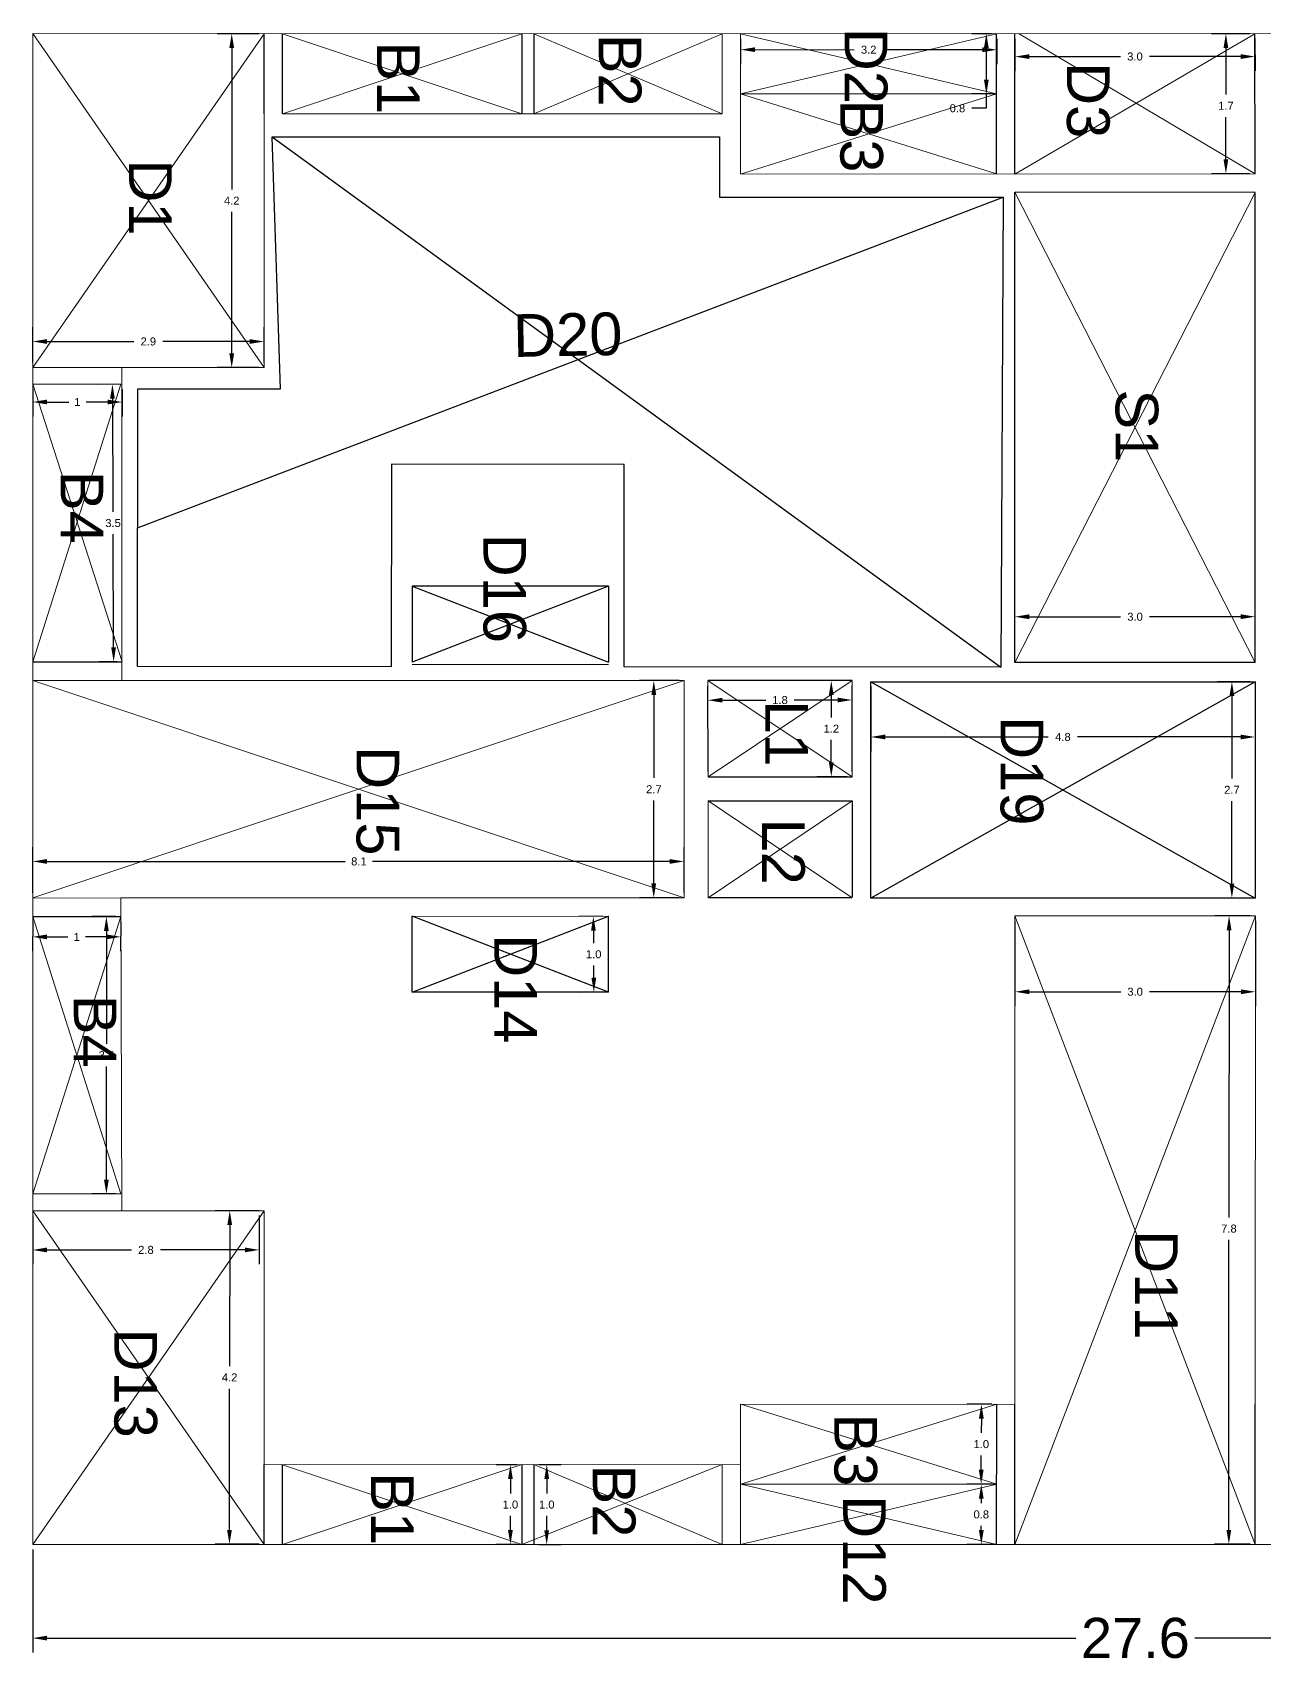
# Model space of a CAD drawing. Header units: metres. Extents: x 29392 to 32022, y 3934 to 33962.
# Drawn here: x 29601.53 to 29616.92, y 4033.84 to 4054.22 of the extents above; entities that cross this region are included whole.
import ezdxf

# ---------------------------------------------------------------- set-up
doc = ezdxf.new("R2010")
doc.units = ezdxf.units.M
doc.layers.add('text', color=7, linetype='Continuous', lineweight=5)
doc.styles.get("Standard").update_dxf_attribs({"font": 'arial.ttf'})
doc.dimstyles.get("Standard").update_dxf_attribs({"dimtxt": 0.1, "dimasz": 0.18, "dimexe": 0.18, "dimexo": 0.0625, "dimgap": 0.09, "dimtad": 0, "dimtih": 1, "dimtoh": 1, "dimdec": 1, "dimzin": 0, "dimdsep": 46, "dimtxsty": 'Standard', "dimcen": 0.09, "dimadec": 0, "dimazin": 0, "dimtfac": 1, "dimtdec": 1, "dimtofl": 0, "dimtmove": 0, "dimatfit": 3, "dimfxl": 1, "dimtolj": 1, "dimtzin": 0, "dimarcsym": 0})

# ---------------------------------------------------------------- blocks, each defined once
blk = doc.blocks.new('*D288')
at = {"layer": 'Defpoints', "color": 0, "transparency": 16777216}
for p in [(29613.572, 4054.21), (29613.443, 4053.458), (29613.572, 4053.458)]:
    blk.add_point(p, dxfattribs=at)
at = {"layer": 'text', "color": 0, "lineweight": -2, "transparency": 16777216}
for p, q in [((29613.509, 4054.21), (29613.263, 4054.21)), ((29613.443, 4054.03), (29613.443, 4053.638)), ((29613.509, 4053.458), (29613.263, 4053.458)), ((29613.443, 4053.458), (29613.443, 4053.278)), ((29613.443, 4053.278), (29613.263, 4053.278))]:
    blk.add_line(p, q, dxfattribs=at)
at = {"layer": 'text', "color": 0, "transparency": 16777216}
for points in [[(29613.413, 4054.03), (29613.473, 4054.03), (29613.443, 4054.21)], [(29613.413, 4053.638), (29613.473, 4053.638), (29613.443, 4053.458)]]:
    blk.add_solid(points, dxfattribs=at)
at = {"layer": 'text', "color": 0, "transparency": 16777216, "insert": (29613.082, 4053.278), "char_height": 0.1, "attachment_point": 5}
blk.add_mtext('\\A1;0.8', dxfattribs=at)
blk = doc.blocks.new('*D289')
at = {"layer": 'Defpoints', "color": 0, "transparency": 16777216}
for p in [(29610.373, 4054.21), (29613.574, 4054.209), (29610.373, 4054.011)]:
    blk.add_point(p, dxfattribs=at)
at = {"layer": 'text', "color": 0, "lineweight": -2, "transparency": 16777216}
for p, q in [((29610.373, 4054.148), (29610.373, 4053.831)), ((29613.574, 4054.146), (29613.574, 4053.83)), ((29610.553, 4054.011), (29611.793, 4054.01)), ((29613.394, 4054.01), (29612.154, 4054.01))]:
    blk.add_line(p, q, dxfattribs=at)
at = {"layer": 'text', "color": 0, "transparency": 16777216}
for points in [[(29610.553, 4054.041), (29610.553, 4053.981), (29610.373, 4054.011)], [(29613.394, 4054.04), (29613.394, 4053.98), (29613.574, 4054.01)]]:
    blk.add_solid(points, dxfattribs=at)
at = {"layer": 'text', "color": 0, "transparency": 16777216, "insert": (29611.973, 4054.01), "char_height": 0.1, "attachment_point": 5}
blk.add_mtext('\\A1;3.2', dxfattribs=at)
blk = doc.blocks.new('*D290')
at = {"layer": 'Defpoints', "color": 0, "transparency": 16777216}
for p in [(29616.799, 4054.21), (29616.436, 4052.461), (29616.8, 4052.461)]:
    blk.add_point(p, dxfattribs=at)
at = {"layer": 'text', "color": 0, "lineweight": -2, "transparency": 16777216}
for p, q in [((29616.737, 4054.21), (29616.256, 4054.21)), ((29616.436, 4054.03), (29616.436, 4053.45)), ((29616.436, 4052.641), (29616.436, 4053.169)), ((29616.737, 4052.461), (29616.256, 4052.46))]:
    blk.add_line(p, q, dxfattribs=at)
at = {"layer": 'text', "color": 0, "transparency": 16777216}
for points in [[(29616.466, 4054.03), (29616.406, 4054.03), (29616.436, 4054.21)], [(29616.466, 4052.641), (29616.406, 4052.641), (29616.436, 4052.461)]]:
    blk.add_solid(points, dxfattribs=at)
at = {"layer": 'text', "color": 0, "transparency": 16777216, "insert": (29616.436, 4053.31), "char_height": 0.1, "attachment_point": 5}
blk.add_mtext('\\A1;1.7', dxfattribs=at)
blk = doc.blocks.new('*D291')
at = {"layer": 'Defpoints', "color": 0, "transparency": 16777216}
for p in [(29613.8, 4054.21), (29616.799, 4054.211), (29616.8, 4053.925)]:
    blk.add_point(p, dxfattribs=at)
at = {"layer": 'text', "color": 0, "lineweight": -2, "transparency": 16777216}
for p, q in [((29613.8, 4054.148), (29613.8, 4053.744)), ((29616.799, 4054.149), (29616.8, 4053.745)), ((29613.98, 4053.924), (29615.119, 4053.924)), ((29616.62, 4053.925), (29615.481, 4053.925))]:
    blk.add_line(p, q, dxfattribs=at)
at = {"layer": 'text', "color": 0, "transparency": 16777216}
for points in [[(29613.98, 4053.954), (29613.98, 4053.894), (29613.8, 4053.924)], [(29616.62, 4053.955), (29616.62, 4053.895), (29616.8, 4053.925)]]:
    blk.add_solid(points, dxfattribs=at)
at = {"layer": 'text', "color": 0, "transparency": 16777216, "insert": (29615.3, 4053.925), "char_height": 0.1, "attachment_point": 5}
blk.add_mtext('\\A1;3.0', dxfattribs=at)
blk = doc.blocks.new('*D297')
at = {"layer": 'Defpoints', "color": 0, "transparency": 16777216}
for p in [(29616.804, 4043.189), (29616.473, 4035.339), (29616.801, 4035.339)]:
    blk.add_point(p, dxfattribs=at)
at = {"layer": 'text', "color": 0, "lineweight": -2, "transparency": 16777216}
for p, q in [((29616.741, 4043.189), (29616.296, 4043.189)), ((29616.476, 4043.009), (29616.474, 4039.423)), ((29616.473, 4035.519), (29616.474, 4039.141)), ((29616.738, 4035.339), (29616.293, 4035.339))]:
    blk.add_line(p, q, dxfattribs=at)
at = {"layer": 'text', "color": 0, "transparency": 16777216}
for points in [[(29616.446, 4043.009), (29616.506, 4043.009), (29616.476, 4043.189)], [(29616.443, 4035.519), (29616.503, 4035.519), (29616.473, 4035.339)]]:
    blk.add_solid(points, dxfattribs=at)
at = {"layer": 'text', "color": 0, "transparency": 16777216, "insert": (29616.474, 4039.282), "char_height": 0.1, "attachment_point": 5}
blk.add_mtext('\\A1;7.8', dxfattribs=at)
blk = doc.blocks.new('*D298')
at = {"layer": 'Defpoints', "color": 0, "transparency": 16777216}
for p in [(29613.801, 4043.189), (29616.804, 4043.189), (29613.801, 4042.241)]:
    blk.add_point(p, dxfattribs=at)
at = {"layer": 'text', "color": 0, "lineweight": -2, "transparency": 16777216}
for p, q in [((29613.801, 4043.126), (29613.801, 4042.061)), ((29616.804, 4043.126), (29616.804, 4042.061)), ((29613.981, 4042.241), (29615.122, 4042.241)), ((29616.624, 4042.241), (29615.483, 4042.241))]:
    blk.add_line(p, q, dxfattribs=at)
at = {"layer": 'text', "color": 0, "transparency": 16777216}
for points in [[(29613.981, 4042.271), (29613.981, 4042.211), (29613.801, 4042.241)], [(29616.624, 4042.271), (29616.624, 4042.211), (29616.804, 4042.241)]]:
    blk.add_solid(points, dxfattribs=at)
at = {"layer": 'text', "color": 0, "transparency": 16777216, "insert": (29615.302, 4042.241), "char_height": 0.1, "attachment_point": 5}
blk.add_mtext('\\A1;3.0', dxfattribs=at)
blk = doc.blocks.new('*D299')
at = {"layer": 'Defpoints', "color": 0, "transparency": 16777216}
for p in [(29609.667, 4046.128), (29609.288, 4043.415), (29609.666, 4043.415)]:
    blk.add_point(p, dxfattribs=at)
at = {"layer": 'text', "color": 0, "lineweight": -2, "transparency": 16777216}
for p, q in [((29609.605, 4046.128), (29609.109, 4046.128)), ((29609.289, 4045.948), (29609.289, 4044.912)), ((29609.288, 4043.595), (29609.288, 4044.631)), ((29609.604, 4043.415), (29609.108, 4043.415))]:
    blk.add_line(p, q, dxfattribs=at)
at = {"layer": 'text', "color": 0, "transparency": 16777216}
for points in [[(29609.259, 4045.948), (29609.319, 4045.948), (29609.289, 4046.128)], [(29609.258, 4043.595), (29609.318, 4043.595), (29609.288, 4043.415)]]:
    blk.add_solid(points, dxfattribs=at)
at = {"layer": 'text', "color": 0, "transparency": 16777216, "insert": (29609.289, 4044.771), "char_height": 0.1, "attachment_point": 5}
blk.add_mtext('\\A1;2.7', dxfattribs=at)
blk = doc.blocks.new('*D300')
at = {"layer": 'Defpoints', "color": 0, "transparency": 16777216}
for p in [(29601.528, 4043.869), (29601.528, 4043.415), (29609.666, 4043.415)]:
    blk.add_point(p, dxfattribs=at)
at = {"layer": 'text', "color": 0, "lineweight": -2, "transparency": 16777216}
for p, q in [((29601.528, 4043.477), (29601.528, 4044.049)), ((29601.708, 4043.869), (29605.432, 4043.869)), ((29609.486, 4043.869), (29605.775, 4043.869)), ((29609.666, 4043.477), (29609.666, 4044.049))]:
    blk.add_line(p, q, dxfattribs=at)
at = {"layer": 'text', "color": 0, "transparency": 16777216}
for points in [[(29601.708, 4043.899), (29601.708, 4043.839), (29601.528, 4043.869)], [(29609.486, 4043.899), (29609.486, 4043.839), (29609.666, 4043.869)]]:
    blk.add_solid(points, dxfattribs=at)
at = {"layer": 'text', "color": 0, "transparency": 16777216, "insert": (29605.604, 4043.869), "char_height": 0.1, "attachment_point": 5}
blk.add_mtext('\\A1;8.1', dxfattribs=at)
blk = doc.blocks.new('*D304')
at = {"layer": 'Defpoints', "color": 0, "transparency": 16777216}
for p in [(29613.799, 4046.926), (29613.799, 4046.355), (29616.802, 4046.356)]:
    blk.add_point(p, dxfattribs=at)
at = {"layer": 'text', "color": 0, "lineweight": -2, "transparency": 16777216}
for p, q in [((29613.799, 4046.418), (29613.799, 4047.106)), ((29613.979, 4046.926), (29615.12, 4046.926)), ((29616.622, 4046.927), (29615.481, 4046.927)), ((29616.802, 4046.419), (29616.802, 4047.107))]:
    blk.add_line(p, q, dxfattribs=at)
at = {"layer": 'text', "color": 0, "transparency": 16777216}
for points in [[(29613.979, 4046.956), (29613.979, 4046.896), (29613.799, 4046.926)], [(29616.622, 4046.957), (29616.622, 4046.897), (29616.802, 4046.927)]]:
    blk.add_solid(points, dxfattribs=at)
at = {"layer": 'text', "color": 0, "transparency": 16777216, "insert": (29615.301, 4046.926), "char_height": 0.1, "attachment_point": 5}
blk.add_mtext('\\A1;3.0', dxfattribs=at)
blk = doc.blocks.new('*D305')
at = {"layer": 'Defpoints', "color": 0, "transparency": 16777216}
for p in [(29611.766, 4046.128), (29611.506, 4044.928), (29611.766, 4044.928)]:
    blk.add_point(p, dxfattribs=at)
at = {"layer": 'text', "color": 0, "lineweight": -2, "transparency": 16777216}
for p, q in [((29611.704, 4046.128), (29611.326, 4046.128)), ((29611.506, 4045.948), (29611.506, 4045.668)), ((29611.506, 4045.108), (29611.506, 4045.387)), ((29611.704, 4044.928), (29611.326, 4044.928))]:
    blk.add_line(p, q, dxfattribs=at)
at = {"layer": 'text', "color": 0, "transparency": 16777216}
for points in [[(29611.476, 4045.948), (29611.536, 4045.948), (29611.506, 4046.128)], [(29611.476, 4045.108), (29611.536, 4045.108), (29611.506, 4044.928)]]:
    blk.add_solid(points, dxfattribs=at)
at = {"layer": 'text', "color": 0, "transparency": 16777216, "insert": (29611.506, 4045.528), "char_height": 0.1, "attachment_point": 5}
blk.add_mtext('\\A1;1.2', dxfattribs=at)
blk = doc.blocks.new('*D306')
at = {"layer": 'Defpoints', "color": 0, "transparency": 16777216}
for p in [(29609.965, 4045.883), (29609.966, 4044.925), (29611.766, 4044.928)]:
    blk.add_point(p, dxfattribs=at)
at = {"layer": 'text', "color": 0, "lineweight": -2, "transparency": 16777216}
for p, q in [((29609.966, 4044.988), (29609.965, 4046.063)), ((29611.766, 4044.99), (29611.765, 4046.066)), ((29610.145, 4045.884), (29610.689, 4045.884)), ((29611.585, 4045.886), (29611.041, 4045.885))]:
    blk.add_line(p, q, dxfattribs=at)
at = {"layer": 'text', "color": 0, "transparency": 16777216}
for points in [[(29610.145, 4045.914), (29610.145, 4045.854), (29609.965, 4045.883)], [(29611.585, 4045.916), (29611.585, 4045.856), (29611.765, 4045.886)]]:
    blk.add_solid(points, dxfattribs=at)
at = {"layer": 'text', "color": 0, "transparency": 16777216, "insert": (29610.865, 4045.885), "char_height": 0.1, "attachment_point": 5}
blk.add_mtext('\\A1;1.8', dxfattribs=at)
blk = doc.blocks.new('*D308')
at = {"layer": 'Defpoints', "color": 0, "transparency": 16777216}
for p in [(29601.528, 4035.335), (29629.083, 4035.335), (29601.528, 4034.166)]:
    blk.add_point(p, dxfattribs=at)
at = {"layer": 'text', "color": 0, "lineweight": -2, "transparency": 16777216}
for p, q in [((29601.528, 4035.272), (29601.528, 4033.986)), ((29629.083, 4035.272), (29629.083, 4033.986)), ((29601.708, 4034.166), (29614.562, 4034.166)), ((29628.903, 4034.166), (29616.049, 4034.166))]:
    blk.add_line(p, q, dxfattribs=at)
at = {"layer": 'text', "color": 0, "transparency": 16777216}
for points in [[(29601.708, 4034.196), (29601.708, 4034.136), (29601.528, 4034.166)], [(29628.903, 4034.196), (29628.903, 4034.136), (29629.083, 4034.166)]]:
    blk.add_solid(points, dxfattribs=at)
at = {"layer": 'text', "color": 0, "transparency": 16777216, "insert": (29615.305, 4034.166), "char_height": 0.5, "attachment_point": 5}
blk.add_mtext('\\A1;27.6', dxfattribs=at)
blk = doc.blocks.new('*D319')
at = {"color": 0, "lineweight": -2, "transparency": 16777216}
for p, q in [((29613.513, 4037.088), (29613.201, 4037.089)), ((29613.381, 4036.909), (29613.38, 4036.73)), ((29613.379, 4036.269), (29613.379, 4036.448)), ((29613.51, 4036.089), (29613.198, 4036.09))]:
    blk.add_line(p, q, dxfattribs=at)
at = {"color": 0, "transparency": 16777216}
for points in [[(29613.351, 4036.909), (29613.411, 4036.909), (29613.381, 4037.089)], [(29613.349, 4036.269), (29613.409, 4036.269), (29613.378, 4036.089)]]:
    blk.add_solid(points, dxfattribs=at)
at = {"layer": 'Defpoints', "color": 0, "transparency": 16777216}
for p in [(29613.576, 4037.088), (29613.378, 4036.089), (29613.572, 4036.088)]:
    blk.add_point(p, dxfattribs=at)
at = {"color": 0, "transparency": 16777216, "insert": (29613.38, 4036.589), "char_height": 0.1, "attachment_point": 5}
blk.add_mtext('\\A1;1.0', dxfattribs=at)
blk = doc.blocks.new('*D320')
at = {"color": 0, "lineweight": -2, "transparency": 16777216}
for p, q in [((29613.513, 4036.088), (29613.2, 4036.088)), ((29613.38, 4035.908), (29613.38, 4035.852)), ((29613.38, 4035.515), (29613.38, 4035.57)), ((29613.513, 4035.335), (29613.2, 4035.335))]:
    blk.add_line(p, q, dxfattribs=at)
at = {"color": 0, "transparency": 16777216}
for points in [[(29613.35, 4035.908), (29613.41, 4035.908), (29613.38, 4036.088)], [(29613.35, 4035.515), (29613.41, 4035.515), (29613.38, 4035.335)]]:
    blk.add_solid(points, dxfattribs=at)
at = {"layer": 'Defpoints', "color": 0, "transparency": 16777216}
for p in [(29613.576, 4036.088), (29613.38, 4035.335), (29613.576, 4035.335)]:
    blk.add_point(p, dxfattribs=at)
at = {"color": 0, "transparency": 16777216, "insert": (29613.38, 4035.711), "char_height": 0.1, "attachment_point": 5}
blk.add_mtext('\\A1;0.8', dxfattribs=at)
blk = doc.blocks.new('*D321')
at = {"color": 0, "lineweight": -2, "transparency": 16777216}
for p, q in [((29602.569, 4049.83), (29602.344, 4049.829)), ((29602.525, 4049.65), (29602.531, 4048.238)), ((29602.539, 4046.544), (29602.533, 4047.956)), ((29602.584, 4046.364), (29602.36, 4046.363))]:
    blk.add_line(p, q, dxfattribs=at)
at = {"color": 0, "transparency": 16777216}
for points in [[(29602.555, 4049.65), (29602.495, 4049.65), (29602.524, 4049.83)], [(29602.569, 4046.544), (29602.509, 4046.544), (29602.54, 4046.364)]]:
    blk.add_solid(points, dxfattribs=at)
at = {"layer": 'Defpoints', "color": 0, "transparency": 16777216}
for p in [(29602.631, 4049.83), (29602.54, 4046.364), (29602.647, 4046.364)]:
    blk.add_point(p, dxfattribs=at)
at = {"color": 0, "transparency": 16777216, "insert": (29602.532, 4048.097), "char_height": 0.1, "attachment_point": 5}
blk.add_mtext('\\A1;3.5', dxfattribs=at)
blk = doc.blocks.new('*D279')
at = {"color": 0, "lineweight": -2, "transparency": 16777216}
for p, q in [((29601.528, 4049.768), (29601.528, 4049.429)), ((29602.647, 4049.768), (29602.647, 4049.429)), ((29601.708, 4049.609), (29601.979, 4049.609)), ((29602.467, 4049.609), (29602.196, 4049.609))]:
    blk.add_line(p, q, dxfattribs=at)
at = {"color": 0, "transparency": 16777216}
for points in [[(29601.708, 4049.639), (29601.708, 4049.579), (29601.528, 4049.609)], [(29602.467, 4049.639), (29602.467, 4049.579), (29602.647, 4049.609)]]:
    blk.add_solid(points, dxfattribs=at)
at = {"layer": 'Defpoints', "color": 0, "transparency": 16777216}
for p in [(29601.528, 4049.83), (29602.647, 4049.83), (29601.528, 4049.609)]:
    blk.add_point(p, dxfattribs=at)
at = {"color": 0, "transparency": 16777216, "insert": (29602.087, 4049.609), "char_height": 0.1, "attachment_point": 5}
blk.add_mtext('\\A1;1', dxfattribs=at)
blk = doc.blocks.new('*D322')
at = {"color": 0, "lineweight": -2, "transparency": 16777216}
for p, q in [((29602.565, 4043.181), (29602.269, 4043.181)), ((29602.449, 4043.001), (29602.449, 4041.589)), ((29602.449, 4039.895), (29602.449, 4041.307)), ((29602.565, 4039.715), (29602.269, 4039.715))]:
    blk.add_line(p, q, dxfattribs=at)
at = {"color": 0, "transparency": 16777216}
for points in [[(29602.419, 4043.001), (29602.479, 4043.001), (29602.449, 4043.181)], [(29602.419, 4039.895), (29602.479, 4039.895), (29602.449, 4039.715)]]:
    blk.add_solid(points, dxfattribs=at)
at = {"layer": 'Defpoints', "color": 0, "transparency": 16777216}
for p in [(29602.628, 4043.181), (29602.449, 4039.715), (29602.628, 4039.715)]:
    blk.add_point(p, dxfattribs=at)
at = {"color": 0, "transparency": 16777216, "insert": (29602.449, 4041.448), "char_height": 0.1, "attachment_point": 5}
blk.add_mtext('\\A1;3.5', dxfattribs=at)
blk = doc.blocks.new('*D323')
at = {"color": 0, "lineweight": -2, "transparency": 16777216}
for p, q in [((29601.528, 4043.119), (29601.527, 4042.747)), ((29602.628, 4043.119), (29602.627, 4042.747)), ((29601.708, 4042.927), (29601.969, 4042.927)), ((29602.448, 4042.927), (29602.186, 4042.927))]:
    blk.add_line(p, q, dxfattribs=at)
at = {"color": 0, "transparency": 16777216}
for points in [[(29601.708, 4042.957), (29601.708, 4042.897), (29601.528, 4042.927)], [(29602.448, 4042.957), (29602.448, 4042.897), (29602.628, 4042.927)]]:
    blk.add_solid(points, dxfattribs=at)
at = {"layer": 'Defpoints', "color": 0, "transparency": 16777216}
for p in [(29601.528, 4043.182), (29602.628, 4043.181), (29601.528, 4042.927)]:
    blk.add_point(p, dxfattribs=at)
at = {"color": 0, "transparency": 16777216, "insert": (29602.078, 4042.927), "char_height": 0.1, "attachment_point": 5}
blk.add_mtext('\\A1;1', dxfattribs=at)
blk = doc.blocks.new('*D324')
at = {"color": 0, "lineweight": -2, "transparency": 16777216}
for p, q in [((29604.359, 4039.506), (29603.81, 4039.506)), ((29603.99, 4039.326), (29603.988, 4037.563)), ((29603.987, 4035.519), (29603.988, 4037.282)), ((29604.356, 4035.339), (29603.807, 4035.339))]:
    blk.add_line(p, q, dxfattribs=at)
at = {"color": 0, "transparency": 16777216}
for points in [[(29603.96, 4039.326), (29604.02, 4039.326), (29603.99, 4039.506)], [(29603.957, 4035.519), (29604.017, 4035.519), (29603.987, 4035.339)]]:
    blk.add_solid(points, dxfattribs=at)
at = {"layer": 'Defpoints', "color": 0, "transparency": 16777216}
for p in [(29604.422, 4039.506), (29603.987, 4035.339), (29604.419, 4035.339)]:
    blk.add_point(p, dxfattribs=at)
at = {"color": 0, "transparency": 16777216, "insert": (29603.988, 4037.423), "char_height": 0.1, "attachment_point": 5}
blk.add_mtext('\\A1;4.2', dxfattribs=at)
blk = doc.blocks.new('*D325')
at = {"color": 0, "lineweight": -2, "transparency": 16777216}
for p, q in [((29601.528, 4039.444), (29601.528, 4038.836)), ((29604.359, 4039.444), (29604.359, 4038.836)), ((29601.708, 4039.016), (29602.761, 4039.016)), ((29604.179, 4039.016), (29603.125, 4039.016))]:
    blk.add_line(p, q, dxfattribs=at)
at = {"color": 0, "transparency": 16777216}
for points in [[(29601.708, 4039.046), (29601.708, 4038.986), (29601.528, 4039.016)], [(29604.179, 4039.046), (29604.179, 4038.986), (29604.359, 4039.016)]]:
    blk.add_solid(points, dxfattribs=at)
at = {"layer": 'Defpoints', "color": 0, "transparency": 16777216}
for p in [(29601.528, 4039.506), (29604.359, 4039.506), (29601.528, 4039.016)]:
    blk.add_point(p, dxfattribs=at)
at = {"color": 0, "transparency": 16777216, "insert": (29602.943, 4039.016), "char_height": 0.1, "attachment_point": 5}
blk.add_mtext('\\A1;2.8', dxfattribs=at)
blk = doc.blocks.new('*D326')
at = {"color": 0, "lineweight": -2, "transparency": 16777216}
for p, q in [((29604.356, 4054.21), (29603.835, 4054.21)), ((29604.015, 4054.03), (29604.015, 4052.265)), ((29604.015, 4050.219), (29604.015, 4051.985)), ((29604.356, 4050.039), (29603.835, 4050.039))]:
    blk.add_line(p, q, dxfattribs=at)
at = {"color": 0, "transparency": 16777216}
for points in [[(29603.985, 4054.03), (29604.045, 4054.03), (29604.015, 4054.21)], [(29603.985, 4050.219), (29604.045, 4050.219), (29604.015, 4050.039)]]:
    blk.add_solid(points, dxfattribs=at)
at = {"layer": 'Defpoints', "color": 0, "transparency": 16777216}
for p in [(29604.419, 4054.21), (29604.015, 4050.039), (29604.419, 4050.039)]:
    blk.add_point(p, dxfattribs=at)
at = {"color": 0, "transparency": 16777216, "insert": (29604.015, 4052.125), "char_height": 0.1, "attachment_point": 5}
blk.add_mtext('\\A1;4.2', dxfattribs=at)
blk = doc.blocks.new('*D327')
at = {"color": 0, "lineweight": -2, "transparency": 16777216}
for p, q in [((29601.528, 4050.102), (29601.528, 4050.545)), ((29604.419, 4050.102), (29604.419, 4050.545)), ((29601.708, 4050.365), (29602.791, 4050.365)), ((29604.239, 4050.365), (29603.155, 4050.365))]:
    blk.add_line(p, q, dxfattribs=at)
at = {"color": 0, "transparency": 16777216}
for points in [[(29601.708, 4050.395), (29601.708, 4050.335), (29601.528, 4050.365)], [(29604.239, 4050.395), (29604.239, 4050.335), (29604.419, 4050.365)]]:
    blk.add_solid(points, dxfattribs=at)
at = {"layer": 'Defpoints', "color": 0, "transparency": 16777216}
for p in [(29601.528, 4050.365), (29601.528, 4050.039), (29604.419, 4050.039)]:
    blk.add_point(p, dxfattribs=at)
at = {"color": 0, "transparency": 16777216, "insert": (29602.973, 4050.365), "char_height": 0.1, "attachment_point": 5}
blk.add_mtext('\\A1;2.9', dxfattribs=at)
blk = doc.blocks.new('*D328')
at = {"color": 0, "lineweight": -2, "transparency": 16777216}
for p, q in [((29607.854, 4036.334), (29608.131, 4036.334)), ((29607.951, 4036.154), (29607.951, 4035.975)), ((29607.95, 4035.514), (29607.95, 4035.693)), ((29607.854, 4035.334), (29608.13, 4035.334))]:
    blk.add_line(p, q, dxfattribs=at)
at = {"color": 0, "transparency": 16777216}
for points in [[(29607.921, 4036.154), (29607.981, 4036.154), (29607.951, 4036.334)], [(29607.92, 4035.514), (29607.98, 4035.514), (29607.95, 4035.334)]]:
    blk.add_solid(points, dxfattribs=at)
at = {"layer": 'Defpoints', "color": 0, "transparency": 16777216}
for p in [(29607.791, 4036.334), (29607.791, 4035.334), (29607.95, 4035.334)]:
    blk.add_point(p, dxfattribs=at)
at = {"color": 0, "transparency": 16777216, "insert": (29607.951, 4035.834), "char_height": 0.1, "attachment_point": 5}
blk.add_mtext('\\A1;1.0', dxfattribs=at)
blk = doc.blocks.new('*D329')
at = {"color": 0, "lineweight": -2, "transparency": 16777216}
for p, q in [((29607.576, 4036.333), (29607.317, 4036.333)), ((29607.497, 4036.153), (29607.497, 4035.975)), ((29607.497, 4035.515), (29607.497, 4035.693)), ((29607.576, 4035.335), (29607.317, 4035.335))]:
    blk.add_line(p, q, dxfattribs=at)
at = {"color": 0, "transparency": 16777216}
for points in [[(29607.467, 4036.153), (29607.527, 4036.153), (29607.497, 4036.333)], [(29607.467, 4035.515), (29607.527, 4035.515), (29607.497, 4035.335)]]:
    blk.add_solid(points, dxfattribs=at)
at = {"layer": 'Defpoints', "color": 0, "transparency": 16777216}
for p in [(29607.638, 4036.333), (29607.497, 4035.335), (29607.638, 4035.335)]:
    blk.add_point(p, dxfattribs=at)
at = {"color": 0, "transparency": 16777216, "insert": (29607.497, 4035.834), "char_height": 0.1, "attachment_point": 5}
blk.add_mtext('\\A1;1.0', dxfattribs=at)
blk = doc.blocks.new('*D330')
at = {"color": 0, "lineweight": -2, "transparency": 16777216}
for p, q in [((29608.651, 4043.184), (29608.353, 4043.181)), ((29608.534, 4043.003), (29608.535, 4042.85)), ((29608.539, 4042.416), (29608.538, 4042.568)), ((29608.659, 4042.237), (29608.36, 4042.234))]:
    blk.add_line(p, q, dxfattribs=at)
at = {"color": 0, "transparency": 16777216}
for points in [[(29608.564, 4043.003), (29608.504, 4043.003), (29608.533, 4043.183)], [(29608.569, 4042.416), (29608.509, 4042.415), (29608.54, 4042.236)]]:
    blk.add_solid(points, dxfattribs=at)
at = {"layer": 'Defpoints', "color": 0, "transparency": 16777216}
for p in [(29608.714, 4043.184), (29608.54, 4042.236), (29608.721, 4042.237)]:
    blk.add_point(p, dxfattribs=at)
at = {"color": 0, "transparency": 16777216, "insert": (29608.537, 4042.709), "char_height": 0.1, "attachment_point": 5}
blk.add_mtext('\\A1;1.0', dxfattribs=at)
blk = doc.blocks.new('*D331')
at = {"color": 0, "lineweight": -2, "transparency": 16777216}
for p, q in [((29616.738, 4046.115), (29616.331, 4046.115)), ((29616.511, 4045.935), (29616.511, 4044.904)), ((29616.511, 4043.592), (29616.511, 4044.624)), ((29616.738, 4043.412), (29616.331, 4043.412))]:
    blk.add_line(p, q, dxfattribs=at)
at = {"color": 0, "transparency": 16777216}
for points in [[(29616.481, 4045.935), (29616.541, 4045.935), (29616.511, 4046.115)], [(29616.481, 4043.592), (29616.541, 4043.592), (29616.511, 4043.412)]]:
    blk.add_solid(points, dxfattribs=at)
at = {"layer": 'Defpoints', "color": 0, "transparency": 16777216}
for p in [(29616.8, 4046.115), (29616.511, 4043.412), (29616.8, 4043.412)]:
    blk.add_point(p, dxfattribs=at)
at = {"color": 0, "transparency": 16777216, "insert": (29616.511, 4044.764), "char_height": 0.1, "attachment_point": 5}
blk.add_mtext('\\A1;2.7', dxfattribs=at)
blk = doc.blocks.new('*D332')
at = {"color": 0, "lineweight": -2, "transparency": 16777216}
for p, q in [((29612, 4046.053), (29612, 4045.244)), ((29616.8, 4046.053), (29616.8, 4045.244)), ((29612.18, 4045.424), (29614.217, 4045.424)), ((29616.62, 4045.424), (29614.583, 4045.424))]:
    blk.add_line(p, q, dxfattribs=at)
at = {"color": 0, "transparency": 16777216}
for points in [[(29612.18, 4045.454), (29612.18, 4045.394), (29612, 4045.424)], [(29616.62, 4045.454), (29616.62, 4045.394), (29616.8, 4045.424)]]:
    blk.add_solid(points, dxfattribs=at)
at = {"layer": 'Defpoints', "color": 0, "transparency": 16777216}
for p in [(29612, 4046.115), (29616.8, 4046.115), (29612, 4045.424)]:
    blk.add_point(p, dxfattribs=at)
at = {"color": 0, "transparency": 16777216, "insert": (29614.4, 4045.424), "char_height": 0.1, "attachment_point": 5}
blk.add_mtext('\\A1;4.8', dxfattribs=at)

msp = doc.modelspace()

# ---------------------------------------------------------------- linework, layer by layer
for p, q in [((29604.419, 4053.21), (29604.421, 4054.209)), ((29604.65, 4053.209), (29604.651, 4054.209)), ((29607.641, 4054.209), (29607.641, 4053.209)), ((29607.791, 4054.209), (29607.791, 4053.209)), ((29613.572, 4052.457), (29613.572, 4054.21)), ((29613.8, 4052.456), (29613.8, 4054.21)), ((29616.8, 4052.461), (29616.799, 4054.21)), ((29604.521, 4052.922), (29613.626, 4046.297)), ((29613.801, 4046.356), (29613.798, 4052.229)), ((29613.799, 4046.355), (29613.8, 4052.227)), ((29616.802, 4052.228), (29613.802, 4052.229)), ((29616.802, 4046.356), (29616.8, 4052.228)), ((29602.839, 4048.038), (29613.655, 4052.168)), ((29606.271, 4047.309), (29606.271, 4046.359)), ((29608.721, 4047.308), (29606.271, 4047.309)), ((29606.271, 4047.309), (29608.721, 4046.358)), ((29608.721, 4047.308), (29606.271, 4046.359)), ((29608.721, 4047.308), (29608.721, 4046.358)), ((29601.528, 4046.364), (29602.647, 4046.364)), ((29616.802, 4046.356), (29613.801, 4046.355)), ((29611.766, 4046.128), (29609.966, 4046.128)), ((29609.966, 4044.928), (29611.766, 4044.928)), ((29609.966, 4044.628), (29611.766, 4044.628)), ((29611.766, 4044.628), (29611.766, 4043.428)), ((29611.766, 4043.414), (29609.966, 4043.414)), ((29601.528, 4043.182), (29602.628, 4043.181)), ((29606.271, 4042.236), (29608.721, 4043.187)), ((29606.271, 4042.236), (29606.271, 4043.186)), ((29608.721, 4042.237), (29606.271, 4043.186)), ((29608.721, 4042.237), (29608.721, 4043.187)), ((29608.721, 4042.237), (29606.271, 4042.236)), ((29613.572, 4035.335), (29613.573, 4037.084)), ((29613.799, 4035.335), (29613.801, 4037.084)), ((29616.802, 4035.335), (29616.8, 4037.089)), ((29604.419, 4035.335), (29604.421, 4036.334)), ((29604.65, 4035.334), (29604.651, 4036.334)), ((29607.641, 4036.334), (29607.641, 4035.334)), ((29607.791, 4036.334), (29607.791, 4035.334))]:
    msp.add_line(p, q)
at = {"color": 0}
for p, q in [((29612, 4043.412), (29612, 4046.115)), ((29612, 4046.115), (29616.8, 4046.115)), ((29616.8, 4046.115), (29612, 4043.412)), ((29612, 4046.115), (29616.8, 4043.412)), ((29616.8, 4046.115), (29616.8, 4043.412)), ((29616.8, 4043.412), (29612, 4043.412))]:
    msp.add_line(p, q, dxfattribs=at)
msp.add_lwpolyline([(29602.84, 4049.773), (29604.624, 4049.772), (29604.521, 4052.922), (29610.006, 4052.92), (29610.11, 4052.92), (29610.11, 4052.17), (29613.655, 4052.168), (29613.626, 4046.297), (29608.919, 4046.299), (29608.92, 4048.83), (29606.01, 4048.831), (29606.009, 4046.301), (29602.839, 4046.303), (29602.84, 4049.773)])
at = {"layer": 'text'}
for p, q in [((29601.528, 4035.335), (29601.528, 4054.211)), ((29601.528, 4054.211), (29626.183, 4054.209)), ((29604.42, 4050.039), (29601.528, 4054.211)), ((29604.419, 4054.21), (29601.528, 4050.039)), ((29604.419, 4053.21), (29604.419, 4054.21)), ((29607.641, 4054.209), (29604.65, 4053.209)), ((29604.651, 4054.209), (29607.641, 4053.209)), ((29610.141, 4054.21), (29607.791, 4053.209)), ((29607.791, 4054.209), (29610.141, 4053.209)), ((29610.141, 4053.209), (29610.141, 4054.21)), ((29610.373, 4053.209), (29610.373, 4054.21)), ((29610.373, 4054.21), (29613.572, 4053.458)), ((29613.574, 4054.209), (29610.373, 4053.458)), ((29616.799, 4054.21), (29613.8, 4052.456)), ((29613.855, 4054.21), (29616.8, 4052.461)), ((29613.572, 4053.458), (29610.373, 4053.458)), ((29613.572, 4053.458), (29610.373, 4052.457)), ((29610.373, 4053.458), (29613.572, 4052.458)), ((29616.8, 4052.461), (29613.803, 4052.456)), ((29613.798, 4052.229), (29616.802, 4046.356)), ((29616.8, 4052.228), (29613.801, 4046.355)), ((29602.641, 4050.039), (29601.528, 4050.039)), ((29601.528, 4050.039), (29602.632, 4050.039)), ((29601.528, 4049.831), (29602.631, 4049.83)), ((29601.528, 4049.831), (29602.647, 4046.364)), ((29602.631, 4049.83), (29601.528, 4046.364)), ((29608.721, 4046.33), (29606.271, 4046.331)), ((29601.528, 4046.131), (29602.647, 4046.131)), ((29609.666, 4043.415), (29601.528, 4046.131)), ((29609.667, 4046.128), (29601.528, 4043.415)), ((29609.966, 4044.928), (29609.965, 4046.128)), ((29609.965, 4046.128), (29611.766, 4044.928)), ((29611.766, 4046.128), (29609.966, 4044.928)), ((29611.766, 4046.128), (29611.766, 4044.928)), ((29609.966, 4044.628), (29609.966, 4043.414)), ((29611.766, 4044.628), (29609.966, 4043.414)), ((29609.966, 4044.628), (29611.766, 4043.414)), ((29601.528, 4043.415), (29602.628, 4043.411)), ((29601.528, 4043.182), (29602.631, 4039.715)), ((29602.628, 4043.181), (29601.528, 4039.715)), ((29608.721, 4043.184), (29606.271, 4043.183)), ((29616.804, 4043.189), (29613.799, 4035.335)), ((29613.801, 4043.19), (29616.802, 4035.335)), ((29601.528, 4039.715), (29602.631, 4039.715)), ((29602.641, 4039.506), (29601.528, 4039.506)), ((29604.422, 4039.506), (29601.528, 4035.335)), ((29601.528, 4039.506), (29604.422, 4035.335)), ((29601.528, 4039.506), (29602.632, 4039.506)), ((29610.374, 4037.089), (29613.574, 4036.088)), ((29613.576, 4037.088), (29610.374, 4036.089)), ((29604.422, 4036.332), (29604.422, 4035.335)), ((29607.641, 4036.334), (29604.65, 4035.335)), ((29604.651, 4036.332), (29607.641, 4035.335)), ((29610.141, 4036.334), (29607.641, 4035.334)), ((29607.791, 4036.334), (29610.141, 4035.334)), ((29610.141, 4035.334), (29610.141, 4036.335)), ((29610.373, 4035.334), (29610.373, 4036.335)), ((29613.576, 4036.088), (29610.373, 4035.335)), ((29613.576, 4036.088), (29610.374, 4036.089)), ((29610.374, 4036.089), (29613.574, 4035.335)), ((29629.083, 4035.335), (29601.528, 4035.335))]:
    msp.add_line(p, q, dxfattribs=at)
for points in [[(29616.801, 4037.089), (29616.804, 4043.189), (29613.801, 4043.19), (29613.801, 4037.084), (29610.372, 4037.088), (29610.37, 4036.334), (29604.422, 4036.332), (29604.422, 4039.506), (29602.641, 4039.506), (29602.629, 4043.415), (29609.666, 4043.415), (29609.667, 4046.128), (29602.641, 4046.128), (29602.641, 4050.039), (29604.42, 4050.039), (29604.419, 4053.21)], [(29604.65, 4053.21), (29610.141, 4053.209)], [(29610.373, 4053.209), (29610.373, 4052.458), (29613.803, 4052.456), (29616.8, 4052.461)]]:
    msp.add_lwpolyline(points, dxfattribs=at)

# ---------------------------------------------------------------- texts
for s, rotation, p in [('B1', 270, (29605.829, 4054.115)), ('B2', 270, (29608.6, 4054.21)), ('D2', 270, (29611.674, 4054.285)), ('D3', 270, (29614.45, 4053.856)), ('B3', 270, (29611.619, 4053.388)), ('D1', 270, (29602.732, 4052.641)), ('D20', 1.1041, (29607.535, 4050.171)), ('S1', 270, (29615.058, 4049.766)), ('B4', 270, (29601.877, 4048.748)), ('D16', 270, (29607.16, 4047.964)), ('L1', 270, (29610.68, 4045.884)), ('D19', 270, (29613.621, 4045.685)), ('D15', 270, (29605.574, 4045.31)), ('L2', 270, (29610.642, 4044.406)), ('D14', 270, (29607.296, 4042.961)), ('B4', 270, (29602.042, 4042.204)), ('D11', 270, (29615.302, 4039.262)), ('D13', 270, (29602.549, 4038.035)), ('B3', 270, (29611.545, 4036.975)), ('B1', 270, (29605.755, 4036.239)), ('B2', 270, (29608.526, 4036.335)), ('D12', 270, (29611.654, 4035.952))]:
    msp.add_text(s, height=0.5332, rotation=rotation).set_placement(p)

# ---------------------------------------------------------------- dimensions: what is measured, and where the dimension line sits
for p1, p2, distance, picture, middle in [((29604.419, 4054.21), (29604.419, 4050.039), -0.404, '*D326', (29604.015, 4052.125)), ((29602.631, 4049.83), (29602.647, 4046.364), -0.107, '*D321', (29602.532, 4048.097)), ((29604.422, 4039.506), (29604.419, 4035.339), -0.432, '*D324', (29603.988, 4037.423)), ((29613.576, 4037.088), (29613.572, 4036.088), -0.194, '*D319', (29613.38, 4036.589)), ((29607.791, 4036.334), (29607.791, 4035.334), 0.159, '*D328', (29607.951, 4035.834))]:
    dim = msp.add_aligned_dim(p1=p1, p2=p2, distance=distance, dimstyle='Standard')
    dim.commit()
    dim.dimension.update_dxf_attribs({"geometry": picture, "text_midpoint": middle})
for base, p1, p2, picture, middle in [((29601.528, 4050.365), (29604.419, 4050.039), (29601.528, 4050.039), '*D327', (29602.973, 4050.365)), ((29601.528, 4039.016), (29604.359, 4039.506), (29601.528, 4039.506), '*D325', (29602.943, 4039.016))]:
    dim = msp.add_linear_dim(base=base, p1=p1, p2=p2, dimstyle='Standard')
    dim.commit()
    dim.dimension.update_dxf_attribs({"geometry": picture, "text_midpoint": middle})
dim = msp.add_linear_dim(base=(29601.528, 4049.609), p1=(29602.647, 4049.83), p2=(29601.528, 4049.83), text='1', dimstyle='Standard')
dim.commit()
dim.dimension.update_dxf_attribs({"geometry": '*D279', "text_midpoint": (29602.087, 4049.609)})
at = {"color": 0}
dim = msp.add_linear_dim(base=(29612, 4045.424), p1=(29616.8, 4046.115), p2=(29612, 4046.115), dimstyle='Standard', dxfattribs=at)
dim.commit()
dim.dimension.update_dxf_attribs({"geometry": '*D332', "text_midpoint": (29614.4, 4045.424), "dimtype": 160})
dim = msp.add_linear_dim(base=(29616.511, 4043.412), p1=(29616.8, 4046.115), p2=(29616.8, 4043.412), angle=270, dimstyle='Standard', dxfattribs=at)
dim.commit()
dim.dimension.update_dxf_attribs({"geometry": '*D331', "text_midpoint": (29616.511, 4044.764)})
for p1, p2, distance, text, picture, middle in [((29602.628, 4043.181), (29601.528, 4043.182), 0.254, '1', '*D323', (29602.078, 4042.927)), ((29608.714, 4043.184), (29608.721, 4042.237), -0.181, '1.0', '*D330', (29608.537, 4042.709))]:
    dim = msp.add_aligned_dim(p1=p1, p2=p2, distance=distance, text=text, dimstyle='Standard')
    dim.commit()
    dim.dimension.update_dxf_attribs({"geometry": picture, "text_midpoint": middle})
for base, p1, p2, picture, middle in [((29602.449, 4039.715), (29602.628, 4043.181), (29602.628, 4039.715), '*D322', (29602.449, 4041.448)), ((29607.497, 4035.335), (29607.638, 4036.333), (29607.638, 4035.335), '*D329', (29607.497, 4035.834))]:
    dim = msp.add_linear_dim(base=base, p1=p1, p2=p2, angle=270, dimstyle='Standard')
    dim.commit()
    dim.dimension.update_dxf_attribs({"geometry": picture, "text_midpoint": middle})
dim = msp.add_linear_dim(base=(29613.38, 4035.335), p1=(29613.576, 4036.088), p2=(29613.576, 4035.335), angle=270, dimstyle='Standard')
dim.commit()
dim.dimension.update_dxf_attribs({"geometry": '*D320', "text_midpoint": (29613.38, 4035.711), "dimtype": 160})
at = {"layer": 'text'}
for p1, p2, distance, picture, middle in [((29613.574, 4054.209), (29610.373, 4054.21), 0.199, '*D289', (29611.973, 4054.01)), ((29613.572, 4054.21), (29613.572, 4053.458), -0.129, '*D288', (29613.082, 4053.278)), ((29613.8, 4054.21), (29616.799, 4054.211), -0.286, '*D291', (29615.3, 4053.925)), ((29616.802, 4046.356), (29613.799, 4046.355), -0.571, '*D304', (29615.301, 4046.926)), ((29609.667, 4046.128), (29609.666, 4043.415), -0.378, '*D299', (29609.289, 4044.771)), ((29611.766, 4044.928), (29609.966, 4044.925), -0.958, '*D306', (29610.865, 4045.885)), ((29616.804, 4043.189), (29613.801, 4043.189), 0.947, '*D298', (29615.302, 4042.241))]:
    dim = msp.add_aligned_dim(p1=p1, p2=p2, distance=distance, dimstyle='Standard', dxfattribs=at)
    dim.commit()
    dim.dimension.update_dxf_attribs({"geometry": picture, "text_midpoint": middle})
for base, p1, p2, angle, picture, middle in [((29616.436, 4052.461), (29616.799, 4054.21), (29616.8, 4052.461), 270.0132, '*D290', (29616.436, 4053.31)), ((29616.4725, 4035.339), (29616.8037, 4043.1886), (29616.8006, 4035.3389), 269.9774, '*D297', (29616.4741, 4039.2824))]:
    dim = msp.add_linear_dim(base=base, p1=p1, p2=p2, angle=angle, dimstyle='Standard', dxfattribs=at)
    dim.commit()
    dim.dimension.update_dxf_attribs({"geometry": picture, "text_midpoint": middle, "dimtype": 161})
dim = msp.add_linear_dim(base=(29611.506, 4044.928), p1=(29611.766, 4046.128), p2=(29611.766, 4044.928), angle=270, dimstyle='Standard', dxfattribs=at)
dim.commit()
dim.dimension.update_dxf_attribs({"geometry": '*D305', "text_midpoint": (29611.506, 4045.528)})
dim = msp.add_linear_dim(base=(29601.528, 4043.869), p1=(29609.666, 4043.415), p2=(29601.528, 4043.415), dimstyle='Standard', dxfattribs=at)
dim.commit()
dim.dimension.update_dxf_attribs({"geometry": '*D300', "text_midpoint": (29605.604, 4043.869), "dimtype": 160})
dim = msp.add_linear_dim(base=(29601.528, 4034.166), p1=(29629.083, 4035.335), p2=(29601.528, 4035.335), dimstyle='Standard', override={"dimtxt": 0.5}, dxfattribs=at)
dim.commit()
dim.dimension.update_dxf_attribs({"geometry": '*D308', "text_midpoint": (29615.305, 4034.166)})

doc.saveas('drawing.dxf')
